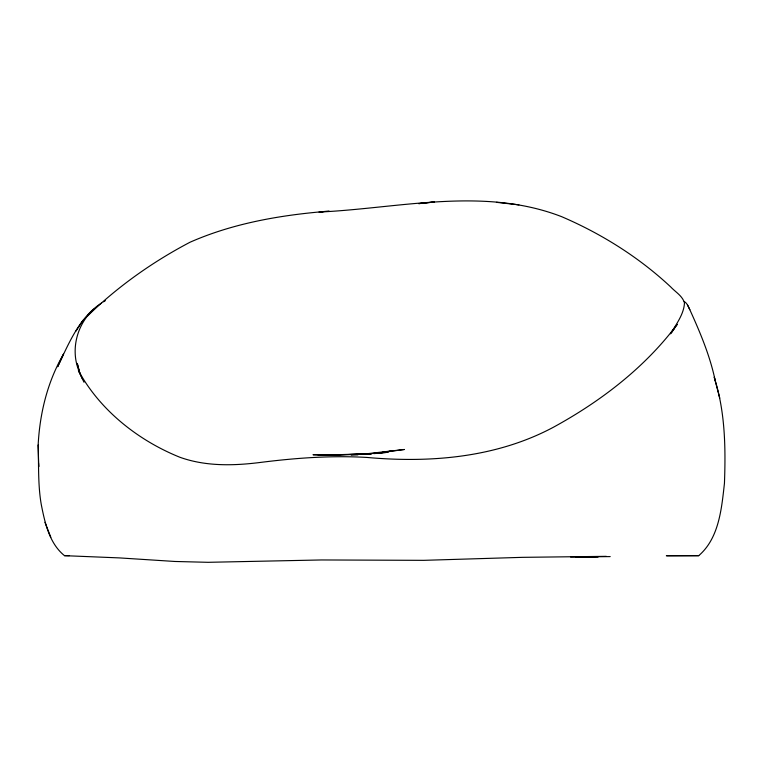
<?xml version="1.0" encoding="UTF-8"?>
<svg xmlns="http://www.w3.org/2000/svg" width="763" height="763" viewBox="0 0 763 763"><rect width="100%" height="100%" fill="white"/><g stroke="black" fill="none" stroke-linecap="round" stroke-linejoin="round"><path stroke-width="1.14" d="M606.299 556.341L522.369 557.343L423.723 560.338L321.509 559.956L208.089 562.312L174.985 561.473L119.276 557.896L64.493 555.664C49.252 543.39 44.836 522.598 41.231 504.305C37.845 484.705 38.856 464.81 38.15 445.029C39.781 413.327 47.468 381.691 63.52 354.118L57.654 366.745C68.708 343.665 79.18 317.437 101.613 302.968M83.014 320.307L75.947 331.104M670.62 333.812C676.161 324.18 683.925 314.28 684.478 302.882C682.408 295.825 675.503 292.086 670.744 286.964C638.965 257.265 601.521 233.764 561.606 216.654C483.589 186.449 399.516 208.309 319.02 212.076L329.006 210.989M671.392 332.859L677.248 324.304C644.859 367.69 600.51 401.5 553.27 427.318C496.293 457.695 430.256 463.122 366.936 457.438C331.247 455.368 295.529 457.991 260.116 462.473C233.411 465.821 205.657 466.479 179.973 457.295C138.341 440.556 99.905 410.313 78.389 370.513L83.987 382.225M671.898 331.733L674.463 328.157M666.328 555.845L698.717 555.674C719.175 538.115 721.598 508.444 724.449 483.313C725.699 448.844 725.289 413.737 715.16 380.46C710.038 355.816 700.176 332.534 689.828 309.702C688.312 306.707 687.282 303.293 684.211 301.48M103.482 301.824L105.351 300.679M380.651 452.85L391.877 450.99L375.73 453.403L404.323 449.483L361.776 454.328M365.839 454.328L371.552 453.823M373.832 453.623L378.41 453.222M373.527 453.451L387.947 452.316L361.624 454.338M323.474 211.589C277.961 215.547 232.047 223.712 190.044 242.224C152.848 261.719 117.798 286.497 87.745 315.796L93.744 309.225C76.395 324.857 69.958 351.266 79.724 372.745L78.637 368.577M371.762 453.556L320.956 455.301M333.45 454.986L370.37 453.918L337.189 454.901M351.247 455.13L357.923 454.862M318.314 455.435L335.043 454.92M64.493 555.664L69.347 555.645M324.208 455.215L328.92 455.215M666.833 555.645L698.717 555.674M334.547 455.139L312.992 454.719L339.592 455.139M496.436 202.329L518.907 204.846M687.53 305.019L689.828 309.702M82.566 379.135L79.743 372.954L77.282 363.627M44.941 522.293L50.825 537.295M715.16 380.46L714.235 377.17L719.767 398.162M77.273 363.379L78.093 366.498M38.541 462.998L38.713 466.708L38.15 445.029M570.59 557.009A318.686 1.202 -0.8 0 1 610.2 556.599M575.865 557.257A317.17 1.24 -0.8 0 1 598.078 557.038M434.147 202.014L418.82 203.626L434.147 202.014"/></g></svg>
